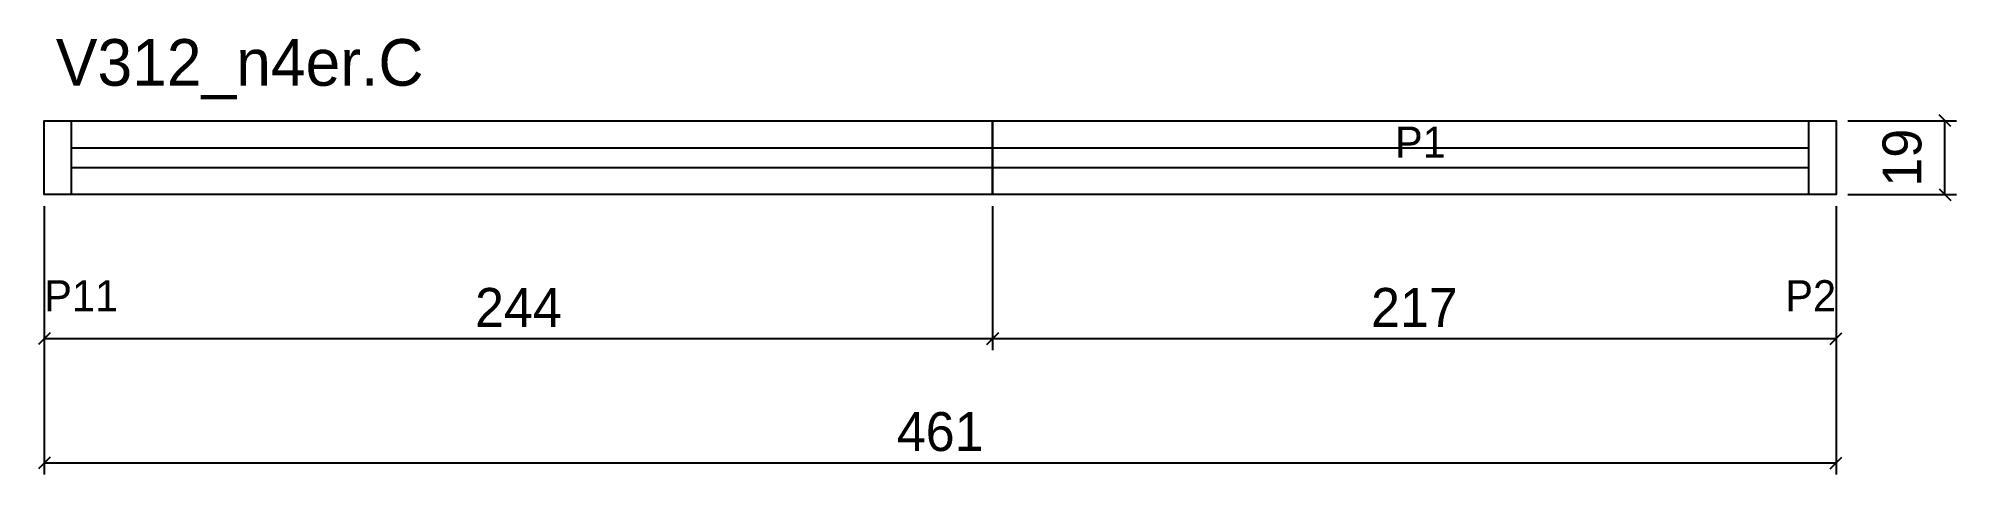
# Model space of a CAD drawing. Extents: x -10500 to 492, y -91 to 21.
# Drawn here: x -1.5 to 492, y -91 to 21.2 of the extents above; entities outside this region: 2.
import ezdxf
from ezdxf.enums import TextEntityAlignment as Align

# ---------------------------------------------------------------- set-up
doc = ezdxf.new("R2010")
doc.units = 0
for name, color, linetype in [('5', 5, 'Continuous'), ('COTA', 241, 'Continuous'), ('NOMENCLATURA', 7, 'Continuous'), ('Painéis', 200, 'Continuous'), ('SARR_2.2x7', 40, 'Continuous'), ('SARR_EDITAR', 141, 'Continuous')]:
    doc.layers.add(name, color=color, linetype=linetype)
doc.dimstyles.new('PAINEL', dxfattribs={"dimtxt": 10, "dimasz": 3, "dimexe": 3, "dimexo": 3, "dimgap": 3, "dimtad": 1, "dimblk": 'OBLIQUE', "dimblk1": 'OBLIQUE', "dimcen": 2.5, "dimclrd": 4, "dimclre": 4, "dimclrt": 240, "dimazin": 3, "dimtfac": 1, "dimtmove": 0, "dimatfit": 3})

# ---------------------------------------------------------------- blocks, each defined once
blk = doc.blocks.new('_OBLIQUE')
at = {"color": 0, "linetype": 'BYBLOCK'}
blk.add_line((-0.5, -0.5), (0.5, 0.5), dxfattribs=at)

msp = doc.modelspace()

# ---------------------------------------------------------------- linework, layer by layer
msp.add_line((-9500, 0), (-9490, 0))
at = {"layer": 'Painéis'}
msp.add_line((244, -19), (244, 0), dxfattribs=at)
for points in [[(244, -19), (0, -19), (0, 0), (244, 0)], [(244, 0), (461, 0), (461, -19), (244, -19)]]:
    msp.add_lwpolyline(points, close=True, dxfattribs=at)
at = {"layer": 'SARR_2.2x7'}
for p, q in [((7, -19), (7, 0)), ((454, -19), (454, 0)), ((7, -7), (454, -7)), ((7, -12), (454, -12))]:
    msp.add_line(p, q, dxfattribs=at)
at = {"layer": 'SARR_EDITAR'}
msp.add_line((-10500, 0), (-10490, 0), dxfattribs=at)

# ---------------------------------------------------------------- texts
at = {"layer": '5'}
for s, p in [('P1', (347.5, -9.5)), ('P11', (0, -49))]:
    msp.add_text(s, height=8, dxfattribs=at).set_placement(p)
msp.add_text('P2', height=8, dxfattribs=at).set_placement((461, -49), align=Align.RIGHT)
at = {"layer": 'NOMENCLATURA'}
msp.add_text('V312_n4er.C', height=12, dxfattribs=at).set_placement((3, 9))

# ---------------------------------------------------------------- dimensions: what is measured, and where the dimension line sits
at = {"layer": 'COTA'}
msp.add_linear_dim(base=(489, -19), p1=(461, -19), p2=(461, 0), angle=90, dimstyle='PAINEL', dxfattribs=at).render()
for base, p1, p2 in [((0, -56), (0, -19), (244, -19)), ((0, -88), (0, -19), (461, -19)), ((244, -56), (244, -19), (461, -19))]:
    msp.add_linear_dim(base=base, p1=p1, p2=p2, dimstyle='PAINEL', dxfattribs=at).render()

doc.saveas('drawing.dxf')
